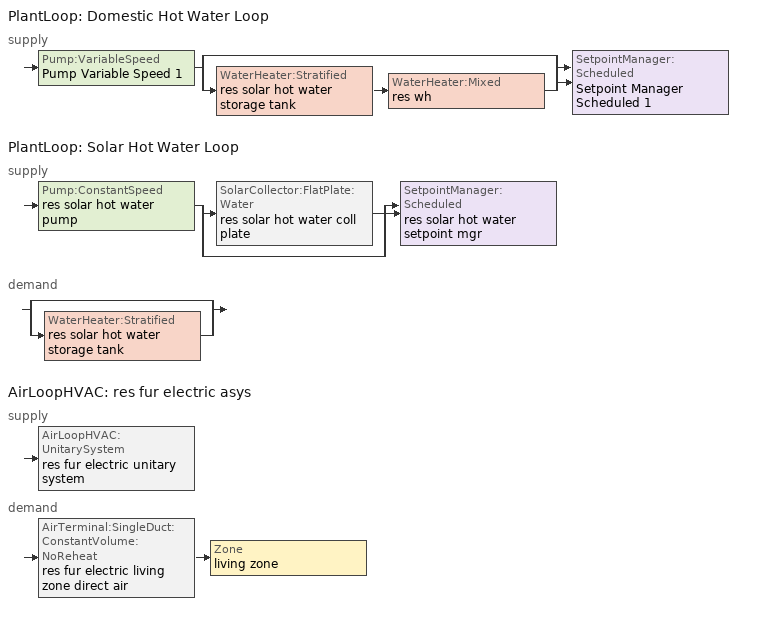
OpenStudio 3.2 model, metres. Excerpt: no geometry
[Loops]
PlantLoop 'Domestic Hot Water Loop'
 supply: Pump:VariableSpeed 'Pump Variable Speed 1' > split
  | bypass
  | WaterHeater:Stratified 'res solar hot water storage tank' > WaterHeater:Mixed 'res wh'
  join > SetpointManager:Scheduled 'Setpoint Manager Scheduled 1'
PlantLoop 'Solar Hot Water Loop'
 supply: Pump:ConstantSpeed 'res solar hot water pump' > split
  | SolarCollector:FlatPlate:Water 'res solar hot water coll plate'
  | bypass
  join > SetpointManager:Scheduled 'res solar hot water setpoint mgr'
 demand: split
  | bypass
  | WaterHeater:Stratified 'res solar hot water storage tank'
AirLoopHVAC 'res fur electric asys'
 supply: AirLoopHVAC:UnitarySystem 'res fur electric unitary system'
 demand: AirTerminal:SingleDuct:ConstantVolume:NoReheat 'res fur electric living zone direct air' > Zone 'living zone'
[Sizing:Zone]
living zone: Zone Cooling Design Supply Air Temperature Input Method=SupplyAirTemperature; Zone Cooling Design Supply Air Temperature {C}=14; Zone Cooling Design Supply Air Temperature Difference {deltaC}=11.11; Zone Heating Design Supply Air Temperature Input Method=SupplyAirTemperature; Zone Heating Design Supply Air Temperature {C}=40; Zone Heating Design Supply Air Temperature Difference {deltaC}=11.11; Zone Cooling Design Supply Air Humidity Ratio {kg-H2O/kg-air}=0.0085; Zone Heating Design Supply Air Humidity Ratio {kg-H2O/kg-air}=0.008; Cooling Design Air Flow Method=DesignDay; Heating Design Air Flow Method=DesignDay; Account for Dedicated Outdoor Air System=No; Dedicated Outdoor Air System Control Strategy=NeutralSupplyAir; Dedicated Outdoor Air Low Setpoint Temperature for Design {C}=autosize; Dedicated Outdoor Air High Setpoint Temperature for Design {C}=autosize
[Zone equipment]
living zone: res fur electric living zone direct air
[PlantLoop] Load Distribution Scheme=Optimal
Name | Glycol Concentration | Maximum Loop Flow Rate {m3/s} | Plant Loop Volume {m3} | Fluid Type | Maximum Loop Temperature {C} | Minimum Loop Temperature {C} | Minimum Loop Flow Rate {m3/s} | Plant Equipment Operation Heating Load Schedule
Domestic Hot Water Loop | 0 | 0.01 | 0.003
Solar Hot Water Loop | 50 |  | Autocalculate | PropyleneGlycol | 100 | 0 | 0 | Always On Discrete
[Sizing:Plant] Loop Type=Heating; Design Loop Exit Temperature {C}=52.6667; Loop Design Temperature Difference {deltaC}=5.55556; Sizing Option=NonCoincident; Zone Timesteps in Averaging Window=1; Coincident Sizing Factor Mode=None
Domestic Hot Water Loop; Solar Hot Water Loop
[Pump:VariableSpeed]
Pump Variable Speed 1: Rated Flow Rate {m3/s}=0.01; Rated Pump Head {Pa}=1; Rated Power Consumption {W}=0; Motor Efficiency=1; Fraction of Motor Inefficiencies to Fluid Stream=0; Coefficient 1 of the Part Load Performance Curve=0; Coefficient 2 of the Part Load Performance Curve=1; Coefficient 3 of the Part Load Performance Curve=0; Coefficient 4 of the Part Load Performance Curve=0; Pump Control Type=Intermittent; Skin Loss Radiative Fraction=0.5; Design Power Sizing Method=PowerPerFlowPerPressure; Design Electric Power per Unit Flow Rate {W/(m3/s)}=348701.1; Design Shaft Power per Unit Flow Rate per Unit Head {W-s/m3-Pa}=1.28205; Design Minimum Flow Rate Fraction=0
[SetpointManager:Scheduled] Control Variable=Temperature; Schedule=dhw temp
Setpoint Manager Scheduled 1; res solar hot water setpoint mgr
[WaterHeater:Mixed]
res wh: Tank Volume {m3}=0.224853; Setpoint Temperature Schedule=WH Setpoint Temp; Deadband Temperature Difference {deltaC}=2; Maximum Temperature Limit {C}=99; Heater Control Type=Cycle; Heater Maximum Capacity {W}=11722.8; Heater Minimum Capacity {W}=0; Heater Fuel Type=Electricity; Heater Thermal Efficiency=1; Off Cycle Parasitic Fuel Consumption Rate {W}=0; Off Cycle Parasitic Fuel Type=Electricity; Off Cycle Parasitic Heat Fraction to Tank=0; On Cycle Parasitic Fuel Consumption Rate {W}=0; On Cycle Parasitic Fuel Type=Electricity; On Cycle Parasitic Heat Fraction to Tank=0; Ambient Temperature Indicator=ThermalZone; Ambient Temperature Thermal Zone=living zone; Off Cycle Loss Coefficient to Ambient Temperature {W/K}=9.29819; Off Cycle Loss Fraction to Thermal Zone=1; On Cycle Loss Coefficient to Ambient Temperature {W/K}=9.29819; On Cycle Loss Fraction to Thermal Zone=1; Use Side Effectiveness=1; Source Side Effectiveness=1; Use Side Design Flow Rate {m3/s}=autosize; Source Side Design Flow Rate {m3/s}=autosize; Indirect Water Heating Recovery Time {hr}=1.5; Source Side Flow Control Mode=IndirectHeatPrimarySetpoint
[WaterHeater:Sizing] Design Mode=PeakDraw; Time Storage Can Meet Peak Draw {hr}=0.538503; Time for Tank Recovery {hr}=0; Nominal Tank Volume for Autosizing Plant Connections {m3}=1
res wh; res solar hot water storage tank
[Pump:ConstantSpeed]
res solar hot water pump: Rated Flow Rate {m3/s}=5.68724e-05; Rated Pump Head {Pa}=90000; Rated Power Consumption {W}=32; Motor Efficiency=0.3; Fraction of Motor Inefficiencies to Fluid Stream=0.2; Pump Control Type=Intermittent; Design Power Sizing Method=PowerPerFlowPerPressure; Design Electric Power per Unit Flow Rate {W/(m3/s)}=348701.1; Design Shaft Power per Unit Flow Rate per Unit Head {W-s/m3-Pa}=1.28205
[SolarCollector:FlatPlate:Water]
res solar hot water coll plate: SolarCollectorPerformance=res solar hot water coll perf; Surface=res solar hot water shading surface; Maximum Flow Rate {m3/s}=5.68724e-05
[SolarCollectorPerformance:FlatPlate]
res solar hot water coll perf: Gross Area {m2}=3.71612; Test Fluid=Water; Test Flow Rate {m3/s}=5.68724e-05; Test Correlation Type=Inlet; Coefficient 1 of Efficiency Equation=0.77; Coefficient 2 of Efficiency Equation {W/m2-K}=-4.50265; Coefficient 2 of Incident Angle Modifier=-0.1; Coefficient 3 of Incident Angle Modifier=-0.0055
[WaterHeater:Stratified]
res solar hot water storage tank: Tank Volume {m3}=0.227125; Tank Height {m}=0.114628; Tank Shape=VerticalCylinder; Tank Perimeter {m}=0.120038; Maximum Temperature Limit {C}=99; Heater Priority Control=MasterSlave; Heater 1 Setpoint Temperature Schedule=WH Setpoint Temp; Heater 1 Deadband Temperature Difference {deltaC}=2; Heater 1 Capacity {W}=0; Heater 1 Height {m}=0; Heater 2 Setpoint Temperature Schedule=WH Setpoint Temp; Heater 2 Deadband Temperature Difference {deltaC}=5; Heater 2 Capacity {W}=0; Heater 2 Height {m}=0; Heater Fuel Type=Electricity; Heater Thermal Efficiency=1; Off Cycle Parasitic Fuel Consumption Rate {W}=10; Off Cycle Parasitic Fuel Type=Electricity; Off Cycle Parasitic Heat Fraction to Tank=0; Off Cycle Parasitic Height {m}=0; On Cycle Parasitic Fuel Consumption Rate {W}=10; On Cycle Parasitic Fuel Type=Electricity; On Cycle Parasitic Heat Fraction to Tank=0; On Cycle Parasitic Height {m}=0; Ambient Temperature Indicator=ThermalZone; Ambient Temperature Thermal Zone=living zone; Uniform Skin Loss Coefficient per Unit Area to Ambient Temperature {W/m2-K}=0.5678; Skin Loss Fraction to Zone=1; Off Cycle Flue Loss Coefficient to Ambient Temperature {W/K}=0; Off Cycle Flue Loss Fraction to Zone=1; Use Side Effectiveness=1; Use Side Inlet Height {m}=0; Use Side Outlet Height {m}=0.114628; Source Side Effectiveness=0.7; Source Side Inlet Height {m}=0.0382094; Source Side Outlet Height {m}=0; Inlet Mode=Fixed; Use Side Design Flow Rate {m3/s}=0.00377911; Source Side Design Flow Rate {m3/s}=5.68724e-05; Indirect Water Heating Recovery Time {hr}=1.5; Number of Nodes=8; Additional Destratification Conductivity {W/m-K}=0; Node 1 Additional Loss Coefficient {W/m2-K}=0; Node 2 Additional Loss Coefficient {W/m2-K}=0; Node 3 Additional Loss Coefficient {W/m2-K}=0; Node 4 Additional Loss Coefficient {W/m2-K}=0; Node 5 Additional Loss Coefficient {W/m2-K}=0; Node 6 Additional Loss Coefficient {W/m2-K}=0; Node 7 Additional Loss Coefficient {W/m2-K}=0; Node 8 Additional Loss Coefficient {W/m2-K}=0; Node 9 Additional Loss Coefficient {W/m2-K}=0; Node 10 Additional Loss Coefficient {W/m2-K}=0; Node 11 Additional Loss Coefficient {W/m2-K}=0; Node 12 Additional Loss Coefficient {W/m2-K}=0; Source Side Flow Control Mode=IndirectHeatPrimarySetpoint
[Coil:Heating:Electric]
res fur electric heating coil: Availability Schedule=Always On Discrete; Efficiency=0.78; Nominal Capacity {W}=29307.1
[Fan:OnOff]
res fur electric htg supply fan: Availability Schedule=Always On Discrete; Fan Total Efficiency=0.75; Pressure Rise {Pa}=794.58; Maximum Flow Rate {m3/s}=1.04205; Motor Efficiency=1; Motor In Airstream Fraction=1; Fan Power Ratio Function of Speed Ratio Curve=Fan On Off Power Curve; Fan Efficiency Ratio Function of Speed Ratio Curve=Fan On Off Efficiency Curve
[AirLoopHVAC:UnitarySystem]
res fur electric unitary system: Control Type=Load; Controlling Zone or Thermostat Location=living zone; Dehumidification Control Type=None; Availability Schedule=Always On Discrete; Supply Fan=res fur electric htg supply fan; Fan Placement=BlowThrough; Supply Air Fan Operating Mode Schedule=Always Off Discrete; Heating Coil=res fur electric heating coil; DX Heating Coil Sizing Ratio=1; Use DOAS DX Cooling Coil=No; DOAS DX Cooling Coil Leaving Minimum Air Temperature {C}=2; Latent Load Control=SensibleOnlyLoadControl; Supply Air Flow Rate Method During Cooling Operation=SupplyAirFlowRate; Supply Air Flow Rate During Cooling Operation {m3/s}=0; Supply Air Flow Rate Method During Heating Operation=SupplyAirFlowRate; Supply Air Flow Rate During Heating Operation {m3/s}=1.04204; Supply Air Flow Rate When No Cooling or Heating is Required {m3/s}=0; Maximum Supply Air Temperature {C}=48.8889; Maximum Outdoor Dry-Bulb Temperature for Supplemental Heater Operation {C}=21; Maximum Cycling Rate {cycles/hr}=2.5; Heat Pump Time Constant {s}=60; Fraction of On-Cycle Power Use=0.01; Heat Pump Fan Delay Time {s}=60; Ancilliary On-Cycle Electric Power {W}=0; Ancilliary Off-Cycle Electric Power {W}=0
[AirLoopHVAC]
res fur electric asys: Availability Schedule=Always On Discrete; Design Supply Air Flow Rate {m3/s}=1.04204; Design Return Air Flow Fraction of Supply Air Flow=1
[Sizing:System]
res fur electric asys: Type of Load to Size On=Sensible; Design Outdoor Air Flow Rate {m3/s}=Autosize; Central Heating Maximum System Air Flow Ratio=0.3; Preheat Design Temperature {C}=7; Preheat Design Humidity Ratio {kg-H2O/kg-Air}=0.008; Precool Design Temperature {C}=12.8; Precool Design Humidity Ratio {kg-H2O/kg-Air}=0.008; Central Cooling Design Supply Air Temperature {C}=12.8; Central Heating Design Supply Air Temperature {C}=16.7; Sizing Option=NonCoincident; 100% Outdoor Air in Cooling=Yes; 100% Outdoor Air in Heating=Yes; Central Cooling Design Supply Air Humidity Ratio {kg-H2O/kg-Air}=0.0085; Central Heating Design Supply Air Humidity Ratio {kg-H2O/kg-Air}=0.008; Cooling Design Air Flow Method=DesignDay; Cooling Design Air Flow Rate {m3/s}=0; Heating Design Air Flow Method=DesignDay; Heating Design Air Flow Rate {m3/s}=0; System Outdoor Air Method=ZoneSum; Zone Maximum Outdoor Air Fraction=1; Cooling Supply Air Flow Rate Per Floor Area {m3/s-m2}=0.00996765; Cooling Fraction of Autosized Cooling Supply Air Flow Rate=1; Cooling Supply Air Flow Rate Per Unit Cooling Capacity {m3/s-W}=3.94755e-05; Heating Supply Air Flow Rate Per Floor Area {m3/s-m2}=0.00996765; Heating Fraction of Autosized Heating Supply Air Flow Rate=1; Heating Fraction of Autosized Cooling Supply Air Flow Rate=1; Heating Supply Air Flow Rate Per Unit Heating Capacity {m3/s-W}=3.15882e-05; Cooling Design Capacity Method=CoolingDesignCapacity; Cooling Design Capacity {W}=autosize; Cooling Design Capacity Per Floor Area {W/m2}=234.7; Fraction of Autosized Cooling Design Capacity=1; Heating Design Capacity Method=HeatingDesignCapacity; Heating Design Capacity {W}=autosize; Heating Design Capacity Per Floor Area {W/m2}=157; Fraction of Autosized Heating Design Capacity=1; Central Cooling Capacity Control Method=OnOff
[AirTerminal:SingleDuct:ConstantVolume:NoReheat]
res fur electric living zone direct air: Availability Schedule=Always On Discrete; Maximum Air Flow Rate {m3/s}=1.04204
[EnergyManagementSystem:Sensor]
Name | Output Variable or Output Meter Index Key | Output Variable or Output Meter
res_af_1_tin_s | living zone | Zone Mean Air Temperature
res_af_1_tt_s | living zone | Zone Outdoor Air Drybulb Temperature
res_ds_res_fur_electric_asys_fan_rtf_s | res fur electric htg supply fan | Fan Runtime Fraction
res_ds_res_fur_electric_asys_win_s | living zone | Zone Mean Air Humidity Ratio
[Schedule:Constant]
Name | Value
dhw temp; WH Setpoint Temp | 52.6667
Always On Discrete | 1
Always Off Discrete | 0
[Curve:Exponent]
Fan On Off Power Curve: Coefficient1 Constant=1; Coefficient2 Constant=0; Coefficient3 Constant=0; Minimum Value of x=0; Maximum Value of x=1
[Curve:Cubic]
Fan On Off Efficiency Curve: Coefficient1 Constant=1; Coefficient2 x=0; Coefficient3 x**2=0; Coefficient4 x**3=0; Minimum Value of x=0; Maximum Value of x=1
